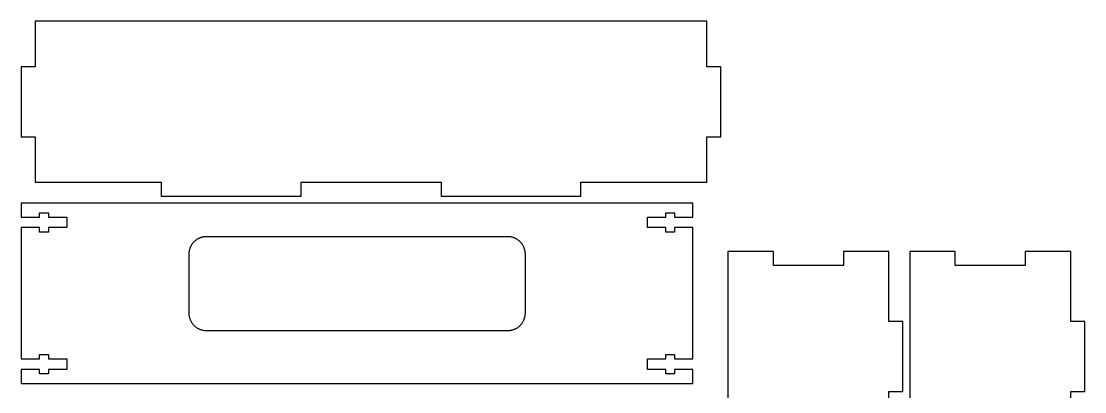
# Model space of a CAD drawing. Header units: metres. Extents: x 0 to 304, y 0 to 306.
# Drawn here: x 0 to 304, y 200.1 to 306 of the extents above; entities that cross this region are included whole.
import ezdxf

# ---------------------------------------------------------------- set-up
doc = ezdxf.new("R2010")
doc.units = ezdxf.units.M

msp = doc.modelspace()

# ---------------------------------------------------------------- linework, layer by layer
for p, q in [((196, 306), (4, 306)), ((4, 306), (4, 293)), ((196, 293), (196, 306)), ((4, 293), (0, 293)), ((0, 293), (0, 273)), ((200, 293), (196, 293)), ((200, 273), (200, 293)), ((0, 273), (4, 273)), ((4, 273), (4, 260)), ((196, 260), (196, 273)), ((196, 273), (200, 273)), ((4, 260), (40, 260)), ((40, 260), (40, 256)), ((80, 256), (80, 260)), ((80, 260), (120, 260)), ((120, 260), (120, 256)), ((160, 256), (160, 260)), ((160, 260), (196, 260)), ((40, 256), (80, 256)), ((120, 256), (160, 256)), ((192, 254), (0, 254)), ((0, 254), (0, 250)), ((192, 250), (192, 254)), ((0, 250), (5.25, 250)), ((5.25, 250), (5.25, 251.25)), ((5.25, 251.25), (7.75, 251.25)), ((7.75, 251.25), (7.75, 250)), ((7.75, 250), (13, 250)), ((13, 250), (13, 247)), ((179, 247), (179, 250)), ((179, 250), (184.25, 250)), ((184.25, 250), (184.25, 251.25)), ((184.25, 251.25), (186.75, 251.25)), ((186.75, 251.25), (186.75, 250)), ((186.75, 250), (192, 250)), ((5.25, 247), (0, 247)), ((0, 247), (0, 209.5)), ((5.25, 245.75), (5.25, 247)), ((13, 247), (7.75, 247)), ((7.75, 247), (7.75, 245.75)), ((184.25, 247), (179, 247)), ((184.25, 245.75), (184.25, 247)), ((192, 247), (186.75, 247)), ((186.75, 247), (186.75, 245.75)), ((192, 209.5), (192, 247)), ((7.75, 245.75), (5.25, 245.75)), ((49.5773, 243.145), (49.6934, 243.251)), ((49.6934, 243.251), (49.8129, 243.353)), ((49.8129, 243.353), (49.9355, 243.451)), ((49.9355, 243.451), (50.0611, 243.545)), ((50.0611, 243.545), (50.1896, 243.635)), ((50.1896, 243.635), (50.3209, 243.722)), ((50.3209, 243.722), (50.4548, 243.804)), ((50.4548, 243.804), (50.5912, 243.882)), ((50.5912, 243.882), (50.73, 243.955)), ((50.73, 243.955), (50.8711, 244.024)), ((50.8711, 244.024), (51.0143, 244.089)), ((51.0143, 244.089), (51.1594, 244.149)), ((51.1594, 244.149), (51.3063, 244.204)), ((51.3063, 244.204), (51.4549, 244.255)), ((51.4549, 244.255), (51.605, 244.301)), ((51.605, 244.301), (51.7565, 244.343)), ((51.7565, 244.343), (51.9093, 244.38)), ((51.9093, 244.38), (52.0631, 244.411)), ((52.0631, 244.411), (52.2178, 244.438)), ((52.2178, 244.438), (52.3733, 244.461)), ((52.3733, 244.461), (52.5294, 244.478)), ((52.5294, 244.478), (52.686, 244.49)), ((52.686, 244.49), (52.8429, 244.498)), ((52.8429, 244.498), (53, 244.5)), ((53, 244.5), (139, 244.5)), ((139, 244.5), (139.157, 244.498)), ((139.157, 244.498), (139.314, 244.49)), ((139.314, 244.49), (139.471, 244.478)), ((139.471, 244.478), (139.627, 244.461)), ((139.627, 244.461), (139.782, 244.438)), ((139.782, 244.438), (139.937, 244.411)), ((139.937, 244.411), (140.091, 244.38)), ((140.091, 244.38), (140.243, 244.343)), ((140.243, 244.343), (140.395, 244.301)), ((140.395, 244.301), (140.545, 244.255)), ((140.545, 244.255), (140.694, 244.204)), ((140.694, 244.204), (140.841, 244.149)), ((140.841, 244.149), (140.986, 244.089)), ((140.986, 244.089), (141.129, 244.024)), ((141.129, 244.024), (141.27, 243.955)), ((141.27, 243.955), (141.409, 243.882)), ((141.409, 243.882), (141.545, 243.804)), ((141.545, 243.804), (141.679, 243.722)), ((141.679, 243.722), (141.81, 243.635)), ((141.81, 243.635), (141.939, 243.545)), ((141.939, 243.545), (142.065, 243.451)), ((142.065, 243.451), (142.187, 243.353)), ((142.187, 243.353), (142.307, 243.251)), ((142.307, 243.251), (142.423, 243.145)), ((186.75, 245.75), (184.25, 245.75)), ((48.0394, 240.127), (48.0616, 240.282)), ((48.0616, 240.282), (48.0886, 240.437)), ((48.0886, 240.437), (48.1204, 240.591)), ((48.1204, 240.591), (48.1571, 240.743)), ((48.1571, 240.743), (48.1985, 240.895)), ((48.1985, 240.895), (48.2447, 241.045)), ((48.2447, 241.045), (48.2956, 241.194)), ((48.2956, 241.194), (48.3511, 241.341)), ((48.3511, 241.341), (48.4112, 241.486)), ((48.4112, 241.486), (48.4759, 241.629)), ((48.4759, 241.629), (48.545, 241.77)), ((48.545, 241.77), (48.6185, 241.909)), ((48.6185, 241.909), (48.6963, 242.045)), ((48.6963, 242.045), (48.7784, 242.179)), ((48.7784, 242.179), (48.8646, 242.31)), ((48.8646, 242.31), (48.9549, 242.439)), ((48.9549, 242.439), (49.0492, 242.565)), ((49.0492, 242.565), (49.1474, 242.687)), ((49.1474, 242.687), (49.2494, 242.807)), ((49.2494, 242.807), (49.3551, 242.923)), ((49.3551, 242.923), (49.4645, 243.036)), ((49.4645, 243.036), (49.5773, 243.145)), ((142.423, 243.145), (142.536, 243.036)), ((142.536, 243.036), (142.645, 242.923)), ((142.645, 242.923), (142.751, 242.807)), ((142.751, 242.807), (142.853, 242.687)), ((142.853, 242.687), (142.951, 242.565)), ((142.951, 242.565), (143.045, 242.439)), ((143.045, 242.439), (143.135, 242.31)), ((143.135, 242.31), (143.222, 242.179)), ((143.222, 242.179), (143.304, 242.045)), ((143.304, 242.045), (143.382, 241.909)), ((143.382, 241.909), (143.455, 241.77)), ((143.455, 241.77), (143.524, 241.629)), ((143.524, 241.629), (143.589, 241.486)), ((143.589, 241.486), (143.649, 241.341)), ((143.649, 241.341), (143.704, 241.194)), ((143.704, 241.194), (143.755, 241.045)), ((143.755, 241.045), (143.801, 240.895)), ((143.801, 240.895), (143.843, 240.743)), ((143.843, 240.743), (143.88, 240.591)), ((143.88, 240.591), (143.911, 240.437)), ((143.911, 240.437), (143.938, 240.282)), ((143.938, 240.282), (143.961, 240.127)), ((215, 240.2), (202, 240.2)), ((202, 240.2), (202, 34.2)), ((215, 236.2), (215, 240.2)), ((248, 240.2), (235, 240.2)), ((235, 240.2), (235, 236.2)), ((248, 220.2), (248, 240.2)), ((267, 240.2), (254, 240.2)), ((254, 240.2), (254, 34.2)), ((267, 236.2), (267, 240.2)), ((300, 240.2), (287, 240.2)), ((287, 240.2), (287, 236.2)), ((300, 220.2), (300, 240.2)), ((48, 239.5), (48.0025, 239.657)), ((48, 222.5), (48, 239.5)), ((48.0025, 239.657), (48.0099, 239.814)), ((48.0099, 239.814), (48.0222, 239.971)), ((48.0222, 239.971), (48.0394, 240.127)), ((143.961, 240.127), (143.978, 239.971)), ((143.978, 239.971), (143.99, 239.814)), ((143.99, 239.814), (143.998, 239.657)), ((143.998, 239.657), (144, 239.5)), ((144, 239.5), (144, 222.5)), ((235, 236.2), (215, 236.2)), ((287, 236.2), (267, 236.2)), ((48.0025, 222.343), (48, 222.5)), ((48.0099, 222.186), (48.0025, 222.343)), ((48.0222, 222.029), (48.0099, 222.186)), ((48.0394, 221.873), (48.0222, 222.029)), ((143.978, 222.029), (143.961, 221.873)), ((143.99, 222.186), (143.978, 222.029)), ((143.998, 222.343), (143.99, 222.186)), ((144, 222.5), (143.998, 222.343)), ((48.0616, 221.718), (48.0394, 221.873)), ((48.0886, 221.563), (48.0616, 221.718)), ((48.1204, 221.409), (48.0886, 221.563)), ((48.1571, 221.257), (48.1204, 221.409)), ((48.1985, 221.105), (48.1571, 221.257)), ((48.2447, 220.955), (48.1985, 221.105)), ((48.2956, 220.806), (48.2447, 220.955)), ((48.3511, 220.659), (48.2956, 220.806)), ((48.4112, 220.514), (48.3511, 220.659)), ((48.4759, 220.371), (48.4112, 220.514)), ((48.545, 220.23), (48.4759, 220.371)), ((48.6185, 220.091), (48.545, 220.23)), ((48.6963, 219.955), (48.6185, 220.091)), ((48.7784, 219.821), (48.6963, 219.955)), ((48.8646, 219.69), (48.7784, 219.821)), ((48.9549, 219.561), (48.8646, 219.69)), ((49.0492, 219.435), (48.9549, 219.561)), ((49.1474, 219.313), (49.0492, 219.435)), ((49.2494, 219.193), (49.1474, 219.313)), ((49.3551, 219.077), (49.2494, 219.193)), ((49.4645, 218.964), (49.3551, 219.077)), ((49.5773, 218.855), (49.4645, 218.964)), ((142.536, 218.964), (142.423, 218.855)), ((142.645, 219.077), (142.536, 218.964)), ((142.751, 219.193), (142.645, 219.077)), ((142.853, 219.313), (142.751, 219.193)), ((142.951, 219.435), (142.853, 219.313)), ((143.045, 219.561), (142.951, 219.435)), ((143.135, 219.69), (143.045, 219.561)), ((143.222, 219.821), (143.135, 219.69)), ((143.304, 219.955), (143.222, 219.821)), ((143.382, 220.091), (143.304, 219.955)), ((143.455, 220.23), (143.382, 220.091)), ((143.524, 220.371), (143.455, 220.23)), ((143.589, 220.514), (143.524, 220.371)), ((143.649, 220.659), (143.589, 220.514)), ((143.704, 220.806), (143.649, 220.659)), ((143.755, 220.955), (143.704, 220.806)), ((143.801, 221.105), (143.755, 220.955)), ((143.843, 221.257), (143.801, 221.105)), ((143.88, 221.409), (143.843, 221.257)), ((143.911, 221.563), (143.88, 221.409)), ((143.938, 221.718), (143.911, 221.563)), ((143.961, 221.873), (143.938, 221.718)), ((252, 220.2), (248, 220.2)), ((252, 200.2), (252, 220.2)), ((304, 220.2), (300, 220.2)), ((304, 200.2), (304, 220.2)), ((49.6934, 218.749), (49.5773, 218.855)), ((49.8129, 218.647), (49.6934, 218.749)), ((49.9355, 218.549), (49.8129, 218.647)), ((50.0611, 218.455), (49.9355, 218.549)), ((50.1896, 218.365), (50.0611, 218.455)), ((50.3209, 218.278), (50.1896, 218.365)), ((50.4548, 218.196), (50.3209, 218.278)), ((50.5912, 218.118), (50.4548, 218.196)), ((50.73, 218.045), (50.5912, 218.118)), ((50.8711, 217.976), (50.73, 218.045)), ((51.0143, 217.911), (50.8711, 217.976)), ((51.1594, 217.851), (51.0143, 217.911)), ((51.3063, 217.796), (51.1594, 217.851)), ((51.4549, 217.745), (51.3063, 217.796)), ((51.605, 217.699), (51.4549, 217.745)), ((51.7565, 217.657), (51.605, 217.699)), ((51.9093, 217.62), (51.7565, 217.657)), ((52.0631, 217.589), (51.9093, 217.62)), ((52.2178, 217.562), (52.0631, 217.589)), ((52.3733, 217.539), (52.2178, 217.562)), ((52.5294, 217.522), (52.3733, 217.539)), ((52.686, 217.51), (52.5294, 217.522)), ((52.8429, 217.502), (52.686, 217.51)), ((53, 217.5), (52.8429, 217.502)), ((139, 217.5), (53, 217.5)), ((139.157, 217.502), (139, 217.5)), ((139.314, 217.51), (139.157, 217.502)), ((139.471, 217.522), (139.314, 217.51)), ((139.627, 217.539), (139.471, 217.522)), ((139.782, 217.562), (139.627, 217.539)), ((139.937, 217.589), (139.782, 217.562)), ((140.091, 217.62), (139.937, 217.589)), ((140.243, 217.657), (140.091, 217.62)), ((140.395, 217.699), (140.243, 217.657)), ((140.545, 217.745), (140.395, 217.699)), ((140.694, 217.796), (140.545, 217.745)), ((140.841, 217.851), (140.694, 217.796)), ((140.986, 217.911), (140.841, 217.851)), ((141.129, 217.976), (140.986, 217.911)), ((141.27, 218.045), (141.129, 217.976)), ((141.409, 218.118), (141.27, 218.045)), ((141.545, 218.196), (141.409, 218.118)), ((141.679, 218.278), (141.545, 218.196)), ((141.81, 218.365), (141.679, 218.278)), ((141.939, 218.455), (141.81, 218.365)), ((142.065, 218.549), (141.939, 218.455)), ((142.187, 218.647), (142.065, 218.549)), ((142.307, 218.749), (142.187, 218.647)), ((142.423, 218.855), (142.307, 218.749)), ((5.25, 209.5), (5.25, 210.75)), ((5.25, 210.75), (7.75, 210.75)), ((7.75, 210.75), (7.75, 209.5)), ((184.25, 209.5), (184.25, 210.75)), ((184.25, 210.75), (186.75, 210.75)), ((186.75, 210.75), (186.75, 209.5)), ((0, 209.5), (5.25, 209.5)), ((7.75, 209.5), (13, 209.5)), ((13, 209.5), (13, 206.5)), ((179, 206.5), (179, 209.5)), ((179, 209.5), (184.25, 209.5)), ((186.75, 209.5), (192, 209.5)), ((5.25, 206.5), (0, 206.5)), ((0, 206.5), (0, 202.5)), ((5.25, 205.25), (5.25, 206.5)), ((7.75, 205.25), (5.25, 205.25)), ((13, 206.5), (7.75, 206.5)), ((7.75, 206.5), (7.75, 205.25)), ((184.25, 206.5), (179, 206.5)), ((184.25, 205.25), (184.25, 206.5)), ((186.75, 205.25), (184.25, 205.25)), ((192, 206.5), (186.75, 206.5)), ((186.75, 206.5), (186.75, 205.25)), ((192, 202.5), (192, 206.5)), ((0, 202.5), (192, 202.5)), ((248, 180.2), (248, 200.2)), ((248, 200.2), (252, 200.2)), ((300, 180.2), (300, 200.2)), ((300, 200.2), (304, 200.2))]:
    msp.add_line(p, q)

doc.saveas('drawing.dxf')
